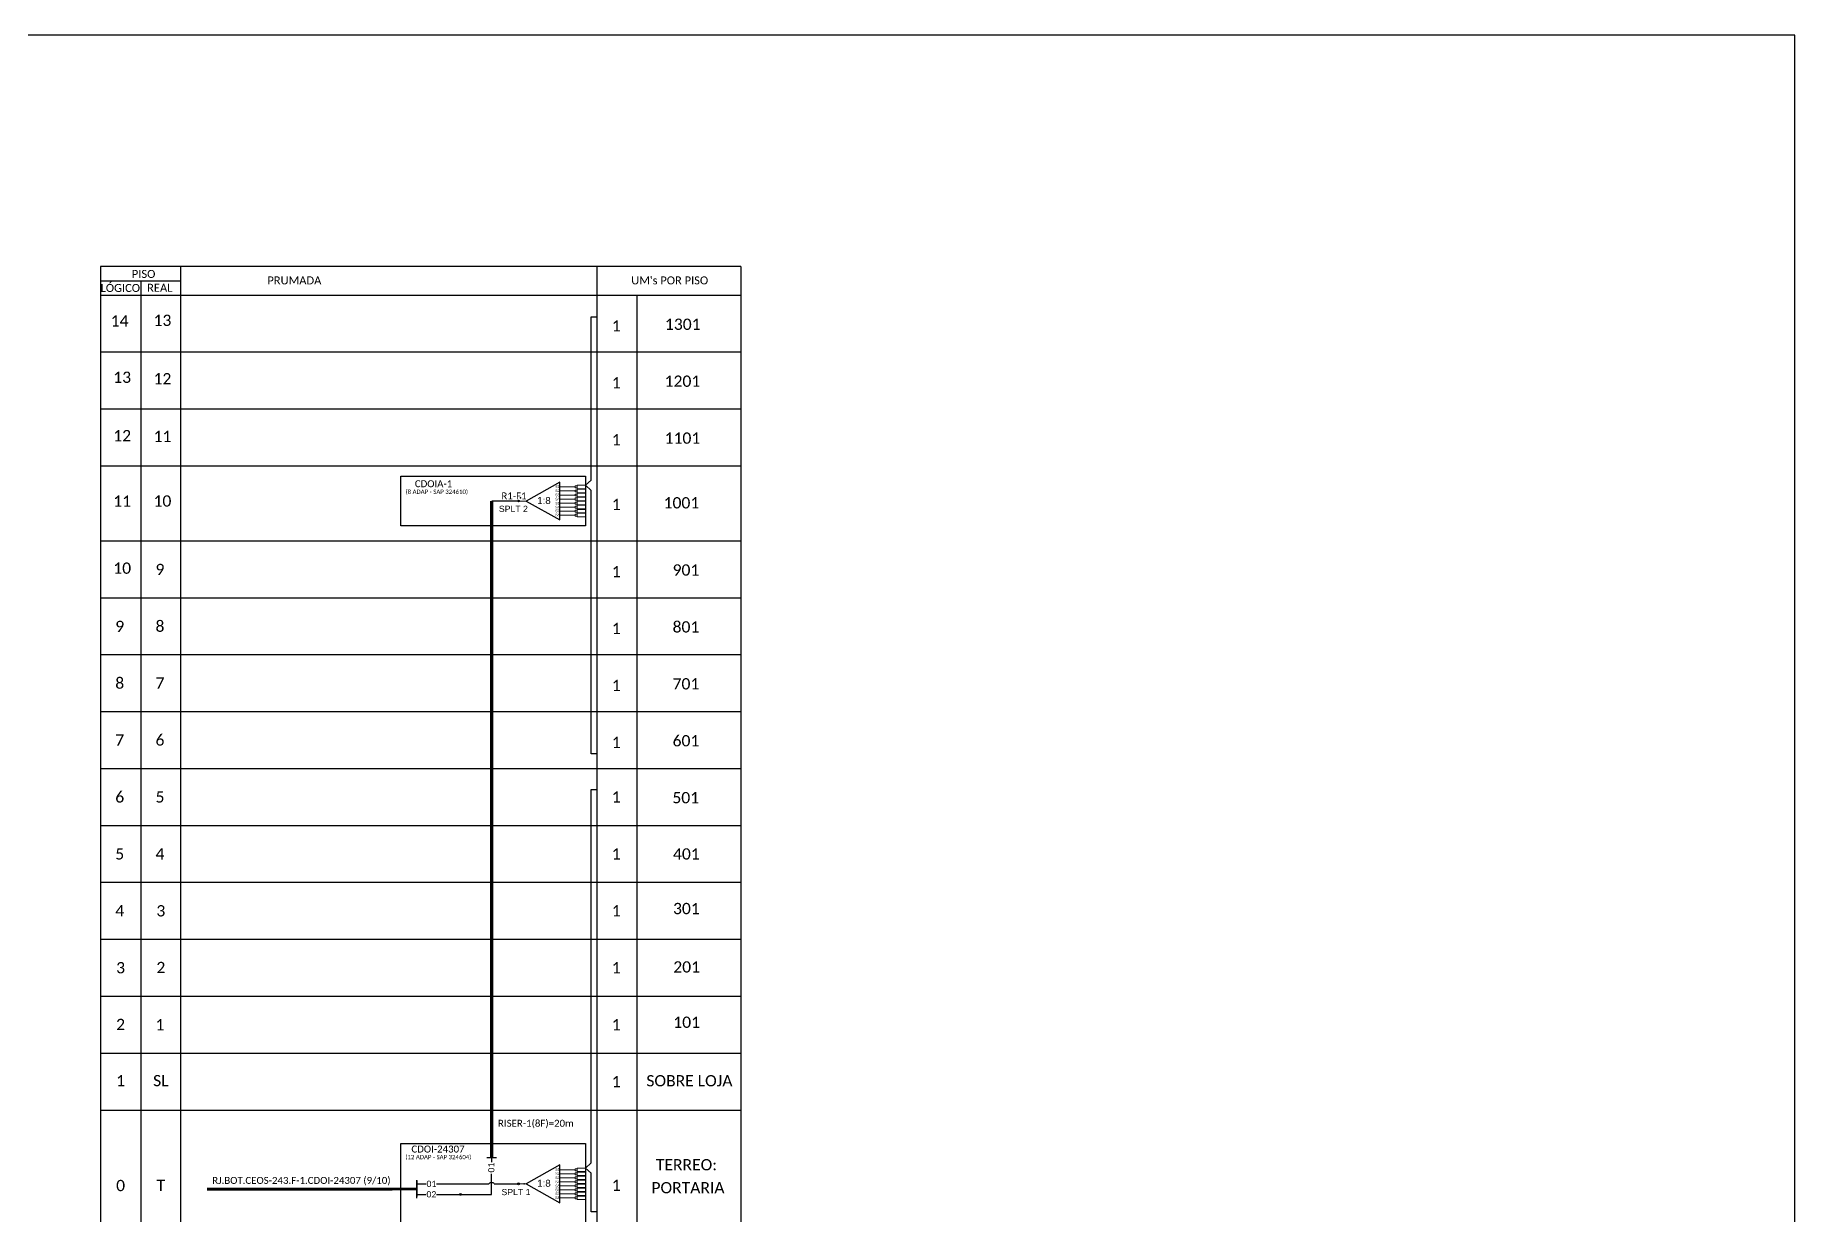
# Model space of a CAD drawing. Extents: x -4 to 839, y 1 to 595.
# Drawn here: x 331 to 837, y 256 to 595 of the extents above; entities that cross this region are included whole.
import ezdxf
from ezdxf.enums import TextEntityAlignment as Align

# ---------------------------------------------------------------- set-up
doc = ezdxf.new("R2010")
doc.units = 0
doc.styles.add('ARIAL', font='arial.ttf')
doc.styles.add('WMF-Calibri0', font='calibri.ttf')

# ---------------------------------------------------------------- blocks, each defined once
blk = doc.blocks.new('SPLT_1-8_SC-APC')
at = {"color": 1}
blk.add_lwpolyline([(-7.37, -2.1), (-17.04, -7.55), (-7.37, -13), (-7.37, -2.1)], dxfattribs=at)
at = {"color": 3, "lineweight": 0}
for points in [[(-2.99, -3.51), (-7.37, -3.51)], [(-7.37, -4.66), (-2.99, -4.66)], [(-2.41, -3.02), (-2.41, -4)], [(-2.41, -3.02), (0, -3.02)], [(-2.41, -4), (0, -4)], [(-2.41, -4.17), (-2.41, -5.16)], [(-2.41, -4.17), (0, -4.17)], [(-7.37, -5.82), (-2.99, -5.82)], [(-7.37, -6.97), (-2.99, -6.97)], [(-7.37, -8.12), (-2.99, -8.12)], [(-7.37, -9.28), (-2.99, -9.28)], [(-2.41, -5.16), (0, -5.16)], [(-2.41, -5.32), (-2.41, -6.31)], [(-2.41, -5.32), (0, -5.32)], [(-2.41, -6.31), (0, -6.31)], [(-2.41, -6.48), (-2.41, -7.46)], [(-2.41, -6.48), (0, -6.48)], [(-2.41, -7.46), (0, -7.46)], [(-2.41, -7.63), (-2.41, -8.62)], [(-2.41, -7.63), (0, -7.63)], [(-2.41, -8.62), (0, -8.62)], [(-2.41, -8.78), (-2.41, -9.77)], [(-2.41, -8.78), (0, -8.78)], [(-2.41, -9.77), (0, -9.77)], [(-2.41, -9.94), (-2.41, -10.92)], [(-2.41, -9.94), (0, -9.94)], [(-7.37, -10.43), (-2.99, -10.43)], [(-7.37, -11.58), (-2.99, -11.58)], [(-2.41, -10.92), (0, -10.92)], [(-2.41, -11.09), (-2.41, -12.08)], [(-2.41, -11.09), (0, -11.09)], [(-2.41, -12.08), (0, -12.08)]]:
    blk.add_lwpolyline(points, dxfattribs=at)
for points in [[(-2.99, -3.22), (-2.41, -3.22), (-2.41, -3.8), (-2.99, -3.8)], [(-2.99, -4.38), (-2.41, -4.38), (-2.41, -4.95), (-2.99, -4.95)], [(-2.99, -5.53), (-2.41, -5.53), (-2.41, -6.1), (-2.99, -6.1)], [(-2.99, -6.68), (-2.41, -6.68), (-2.41, -7.26), (-2.99, -7.26)], [(-2.99, -7.84), (-2.41, -7.84), (-2.41, -8.41), (-2.99, -8.41)], [(-2.99, -8.99), (-2.41, -8.99), (-2.41, -9.56), (-2.99, -9.56)], [(-2.99, -10.14), (-2.41, -10.14), (-2.41, -10.72), (-2.99, -10.72)], [(-2.99, -11.3), (-2.41, -11.3), (-2.41, -11.87), (-2.99, -11.87)]]:
    blk.add_lwpolyline(points, close=True, dxfattribs=at)
at = {"color": 1, "lineweight": 0}
blk.add_lwpolyline([(-17.04, -7.55), (-19.26, -7.55)], dxfattribs=at)
at = {"color": 1, "style": 'ARIAL'}
for s, height, p in [('S1', 0.75, (-8.74, -3.78)), ('S2', 0.75, (-8.74, -4.97)), ('1:8', 2, (-13.91, -8.4)), ('S3', 0.75, (-8.74, -6.18)), ('S4', 0.75, (-8.74, -7.36)), ('S5', 0.75, (-8.74, -8.57)), ('S6', 0.75, (-8.74, -9.69)), ('S7', 0.75, (-8.74, -10.78)), ('S8', 0.75, (-8.74, -11.9))]:
    blk.add_text(s, height=height, dxfattribs=at).set_placement(p)
blk = doc.blocks.new('SPLITTER_')
blk.add_point((0, 0))
at = {"style": 'ARIAL', "flags": 4}
blk.add_attdef('SPLT', (0, -3.26), '', height=1.5, dxfattribs=at)
blk = doc.blocks.new('SPLITTER FUTURO')
blk.add_point((0, 0))
at = {"style": 'ARIAL', "text_generation_flag": 6, "flags": 4}
for tag, p, height in [('SPLT', (-6.22, -4.1), 1.5), ('INSTAL.', (-6.25, -6.09), 1.25)]:
    blk.add_attdef(tag, p, '', height=height, rotation=180, dxfattribs=at)

msp = doc.modelspace()

# ---------------------------------------------------------------- hatches: boundary and pattern name
h = msp.add_hatch(color=3)
h.dxf.hatch_style = 1
edge = h.paths.add_edge_path()
edge.add_arc((470.31, 461.28), 0.242, 0, 360)
h = msp.add_hatch(color=3)
h.dxf.hatch_style = 1
edge = h.paths.add_edge_path()
edge.add_arc((470.28, 264.91), 0.256, 0, 360)
h = msp.add_hatch(color=3)
h.dxf.hatch_style = 1
edge = h.paths.add_edge_path()
edge.add_arc((453.64, 261.87), 0.256, 0, 360)

# ---------------------------------------------------------------- linework, layer by layer
for p, q in [((837.17, 595.26), (-3.83, 595.26)), ((837.17, 1.26), (837.17, 595.26))]:
    msp.add_line(p, q)
at = {"color": 5}
msp.add_line((470.31, 461.28), (462.58, 461.28), dxfattribs=at)
at = {"color": 1}
msp.add_line((441.08, 265.84), (441.08, 261.25), dxfattribs=at)
at = {"color": 0}
for points in [[(534.22, 528.74), (350.11, 528.74)], [(350.11, 524.63), (373.26, 524.63)], [(350.11, 520.52), (534.22, 520.52)]]:
    msp.add_lwpolyline(points, dxfattribs=at)
for points in [[(350.11, 528.74), (350.11, 247.18)], [(373.26, 247.18), (373.26, 528.74)], [(492.79, 528.74), (492.79, 247.18)], [(534.22, 528.74), (534.22, 247.18)], [(361.68, 524.63), (361.68, 247.18)], [(350.11, 520.52), (534.22, 520.52)], [(504.36, 247.18), (504.36, 520.52)], [(350.11, 504.15), (534.22, 504.15)], [(350.11, 487.77), (534.22, 487.77)], [(350.11, 471.4), (534.22, 471.4)], [(350.11, 449.85), (534.22, 449.85)], [(350.11, 433.48), (534.22, 433.48)], [(350.11, 417.1), (534.22, 417.1)], [(350.11, 400.73), (534.22, 400.73)], [(350.11, 384.36), (534.22, 384.36)], [(350.11, 367.99), (534.22, 367.99)], [(350.11, 351.62), (534.22, 351.62)], [(350.11, 335.24), (534.22, 335.24)], [(350.11, 318.87), (534.22, 318.87)], [(350.11, 302.5), (534.22, 302.5)], [(350.11, 286.13), (534.22, 286.13)]]:
    msp.add_lwpolyline(points)
at = {"color": 3}
for points in [[(492.79, 388.53), (491.14, 388.53), (491.14, 464.3), (489.57, 465.81), (491.14, 467.32), (491.13, 514.3), (492.79, 514.3)], [(492.79, 256.86), (491.14, 256.86), (491.14, 267.93), (489.57, 269.44), (491.14, 270.95), (491.13, 378.3), (492.79, 378.3)], [(441.08, 264.91), (443.67, 264.91)], [(446.74, 264.9), (456.03, 264.9)], [(456.03, 264.91), (461.75, 264.91)], [(463.32, 264.91), (470.28, 264.91)]]:
    msp.add_lwpolyline(points, dxfattribs=at)
at = {"color": 1}
for points in [[(436.44, 468.44), (489.57, 468.44), (489.57, 454.12), (436.44, 454.12)], [(436.44, 276.51), (489.57, 276.51), (489.57, 252.62), (436.44, 252.62)]]:
    msp.add_lwpolyline(points, close=True, dxfattribs=at)
at = {"color": 5, "const_width": 1}
msp.add_lwpolyline([(462.58, 461.28), (462.58, 410.49), (462.58, 410.49), (462.58, 272.47)], dxfattribs=at)
at = {"color": 5}
for points in [[(461.18, 272.47), (463.97, 272.47)], [(462.53, 272.47), (462.53, 271.15)], [(453.64, 261.87), (462.53, 261.87), (462.53, 267.79)]]:
    msp.add_lwpolyline(points, dxfattribs=at)
at = {"color": 1}
msp.add_lwpolyline([(380.72, 263.36, 0.8, 0.8, 0), (441.08, 263.39, 0.8, 0.8, 0)], format="xyseb", dxfattribs=at)
msp.add_lwpolyline([(441.08, 260.78), (441.08, 265.99)], dxfattribs=at)
at = {"color": 2}
for points in [[(441.08, 261.87), (443.67, 261.87)], [(446.74, 261.87), (453.64, 261.87)]]:
    msp.add_lwpolyline(points, dxfattribs=at)
at = {"color": 3}
for centre, radius in [((470.31, 461.28), 0.242), ((470.28, 264.91), 0.256), ((453.64, 261.87), 0.256)]:
    msp.add_circle(centre, radius, dxfattribs=at)
msp.add_arc((462.53, 264.16), 1.08, 43.7403, 136.2597, dxfattribs=at)

# ---------------------------------------------------------------- block references
for p in [(489.57, 468.83), (489.57, 272.46)]:
    msp.add_blockref('SPLT_1-8_SC-APC', p, dxfattribs=at)
ref = msp.add_blockref('SPLITTER FUTURO', (470.86, 462.24))
ref.add_attrib('SPLT', 'SPLT 2', (464.64, 458.14), dxfattribs={"height": 1.79, "rotation": 180, "style": 'ARIAL', "text_generation_flag": 6})
at = {"color": 7}
ref = msp.add_blockref('SPLITTER_', (471.92, 264.91), dxfattribs=dict(at, xscale=-1))
ref.add_attrib('SPLT', 'SPLT 1', (465.39, 261.65), dxfattribs={"height": 1.79, "style": 'ARIAL'})

# ---------------------------------------------------------------- texts
at = {"color": 0, "style": 'WMF-Calibri0'}
for s, p in [('     PISO', (355.07, 525.44)), ('  LÓGICO', (348.53, 521.41)), ('    REAL', (360.29, 521.46)), ('PRUMADA', (398.09, 523.58)), ("UM's POR PISO", (502.68, 523.58))]:
    msp.add_text(s, height=2.3, dxfattribs=at).set_placement(p)
at = {"color": 7, "style": 'WMF-Calibri0'}
for s, height, p in [('14', 3.24, (355.61, 513.08)), ('13', 3.24, (367.93, 513.25)), ('13', 3.24, (356.36, 496.87)), ('12', 3.24, (367.93, 496.46)), ('12', 3.24, (356.36, 480.08)), ('11', 3.24, (367.93, 479.87)), ('11', 3.24, (356.36, 461.25)), ('10', 3.24, (367.93, 461.29)), ('10', 3.24, (356.36, 441.98)), ('01', 1.793, (445.24, 264.9)), ('02', 1.793, (445.24, 261.9))]:
    msp.add_text(s, height=height, dxfattribs=at).set_placement(p, align=Align.MIDDLE_CENTER)
for s, p in [('1301 ', (512.38, 510.5)), ('1201 ', (512.29, 494.13)), ('1101 ', (512.29, 477.76)), ('1001 ', (512, 459.15)), ('901 ', (514.58, 439.83)), ('801 ', (514.58, 423.46)), ('701 ', (514.58, 407.09)), ('601 ', (514.58, 390.72)), ('501 ', (514.52, 374.35)), ('401 ', (514.7, 358.16)), ('301', (514.7, 342.46)), ('201', (514.78, 325.67)), ('101', (514.78, 309.76)), ('SOBRE LOJA', (507.04, 292.93)), ('TERREO:', (509.76, 268.78)), ('PORTARIA', (508.49, 262.17))]:
    msp.add_text(s, height=3.24, dxfattribs=at).set_placement(p)
at = {"color": 1, "style": 'WMF-Calibri0'}
for s, p in [('CDOIA-1', (440.48, 465.25)), ('CDOI-24307', (439.5, 273.91)), ('RJ.BOT.CEOS-243.F-1.CDOI-24307 (9/10)', (382.24, 264.89))]:
    msp.add_text(s, height=2, dxfattribs=at).set_placement(p)
for s, p in [('(8 ADAP - SAP 324610)', (446.79, 463.32)), ('(12 ADAP - SAP 324604)', (447.24, 271.98))]:
    msp.add_text(s, height=1.25, dxfattribs=at).set_placement(p, align=Align.CENTER)
at = {"color": 5, "style": 'WMF-Calibri0'}
for s, p in [('R1-F1', (465.37, 461.76)), ('RISER-1(8F)=20m', (464.39, 281.32))]:
    msp.add_text(s, height=2, dxfattribs=at).set_placement(p)
at = {"color": 7, "style": 'WMF-Calibri0'}
msp.add_text('01', height=1.793, rotation=90.1688, dxfattribs=at).set_placement((462.46, 269.57), align=Align.MIDDLE_CENTER)
for tag, flags, p in [('1', 4, (498.39, 511.66)), ('1', 4, (498.39, 495.29)), ('1', 4, (498.39, 478.91)), ('1', 4, (498.39, 460.3)), ('9', 4, (367.22, 441.59)), ('1', 4, (498.39, 440.99)), ('9', 4, (355.65, 425.22)), ('8', 4, (367.22, 425.29)), ('1', 4, (498.39, 424.62)), ('8', 4, (355.65, 408.92)), ('7', 4, (367.22, 408.92)), ('1', 4, (498.39, 408.24)), ('7', 4, (355.65, 392.55)), ('6', 4, (367.22, 392.55)), ('1', 4, (498.39, 391.87)), ('6', 4, (355.65, 376.17)), ('5', 4, (367.22, 376.17)), ('1', 4, (498.36, 376.17)), ('5', 4, (355.65, 359.8)), ('4', 4, (367.22, 359.8)), ('1', 4, (498.36, 359.79)), ('4', 4, (355.65, 343.43)), ('3', 4, (367.47, 343.43)), ('1', 4, (498.36, 343.42)), ('2', 4, (367.47, 327.12)), ('3', 4, (355.9, 327.06)), ('1', 4, (498.36, 327.05)), ('2', 4, (355.9, 310.75)), ('1', 4, (367.22, 310.69)), ('1', 4, (498.36, 310.68)), ('1', 4, (355.9, 294.59)), ('SL', 4, (367.47, 294.59)), ('1', 4, (498.36, 294.31)), ('0', 4, (355.9, 264.42)), ('T', 12, (367.47, 264.46)), ('1', 4, (498.36, 264.5))]:
    msp.add_attdef(tag, text='XX', height=3.24, dxfattribs=dict(at, flags=flags)).set_placement(p, align=Align.MIDDLE_CENTER)

doc.saveas('drawing.dxf')
